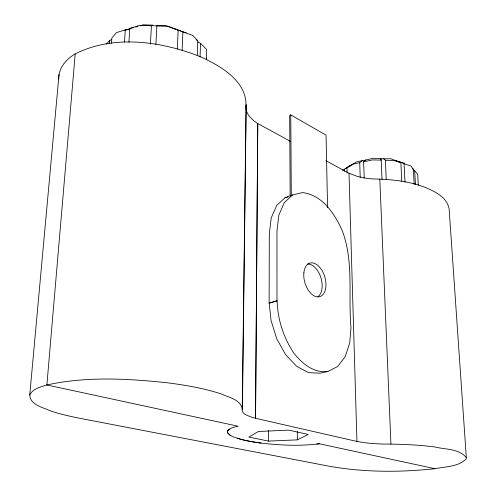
<?xml version="1.0" encoding="UTF-8"?>
<svg xmlns="http://www.w3.org/2000/svg" width="496" height="496" viewBox="0 0 496 496"><rect width="100%" height="100%" fill="white"/><g stroke="black" fill="none" stroke-linecap="round" stroke-linejoin="round"><path stroke-width="0.74" d="M268.404 441.093L248.856 437.05L258.428 431.495L288.79 430.137L308.146 434.465L297.364 439.859L268.404 441.093L268.429 430.466M269.13 303.037L269.309 233.771L271.256 217.812L276.731 205.406L285.045 197.712L292.535 194.94L302.703 192.566C322.301 195.195 334.385 213.305 341.942 229.946C354.125 260.989 348.062 295.176 350.982 327.602L349.754 342.792L345.253 356.537L337.751 366.476L327.837 371.504L319.932 373.203L308.45 372.62L296.596 366.277L285.628 354.628L276.78 338.83L271.07 320.596L269.13 303.037L277.109 300.843C277.698 319.325 283.383 337.317 293.589 352.737C301.866 363.32 313.478 373.314 327.837 371.504M46.884 384.97L238.179 426.231C234.472 427.205 229.741 427.639 227.453 431.105L227.354 432.115C229.753 436.802 235.991 437.522 240.479 439.196C248.756 441.397 257.25 442.674 265.757 443.635C283.526 445.414 301.549 446.102 319.3 443.765L434.98 468.714C445.327 466.525 458.18 466.941 466.11 459.048L466.333 457.721C459.401 448.545 445.036 449.556 434.738 446.964C417.651 444.714 400.402 444.149 383.185 444.05A51.813 9.815 -1.4 0 1 365.856 442.847L356.884 441.434L255.539 418.289L257.74 123.56L253.518 120.59L249.203 116.151A51.051 25.922 -0.7 0 1 245.973 106.293C247.076 80.575 219.666 65.404 199.287 56.228C160.425 41.242 113.733 34.509 75.212 53.872L46.884 384.97C40.759 387.035 32.792 388.542 29.748 394.965C30.027 404.792 42.879 407.34 50.127 410.744C61.225 414.575 73.749 417.155 84.649 419.219L327.72 465.949C362.979 472.44 399.323 472.49 434.918 468.72M255.539 418.289L257.802 123.535L290.166 141.224M255.614 418.277L250.79 416.888L245.917 414.786A57.511 12.375 -0.3 0 1 242.203 410.093L246.097 104.823M242.432 409.417L246.183 104.873M242.333 409.392C241.279 399.819 228.805 397.439 221.495 394.035C204.104 388.275 185.963 385.212 167.84 382.844C127.788 378.584 86.602 376.222 46.977 384.939L46.977 384.939M206.367 59.855L206.423 49.209L200.502 43.319L197.879 42.061M206.491 59.638L206.541 58.113L206.559 59.582M200.062 57.052L200.502 43.319M197.284 55.943L197.799 40.629L192.436 35.297L177.878 30.107M182.144 50.412L182.881 31.831M177.332 49.141L178.132 30.107L174.685 28.749L175.131 29.307A2.554 1.469 4.8 0 0 175.466 29.555M352.172 164.939L352.092 164.61L351.552 164.914M155.918 44.342L156.86 25.978L157.523 25.42L156.277 25.736A2.641 1.519 5.9 0 1 155.546 25.866A3.069 1.767 5.9 0 1 154.498 25.829A2.641 1.519 5.9 0 1 153.766 25.649L152.787 25.147L143.065 24.8L140.883 25.482M150.437 44.156L151.416 25.78L152.787 25.147M128.904 42.191L129.766 28.458L139.655 25.358L151.416 25.78M124.502 42.042L125.29 29.853L130.126 28.768M58.72 79.106C58.311 68.206 66.185 59.129 75.125 53.921M109.461 43.468L109.678 40.405L111.6 39.717M111.513 43.251L111.891 37.87L116.498 32.606L125.29 29.853M29.748 394.965L59.036 74.406M380.872 158.776L373.085 158.267L365.589 160.09M227.459 431.105L229.264 429.183M106.429 44.119L109.678 40.405M292.535 194.94L284.27 202.647L278.845 215.103L276.954 231.142L276.985 300.799M364.2 178.033L363.624 161.826L365.831 159.91M347.119 172.924L346.964 167.58L352.265 164.306L359.718 162.682L362.154 160.778L363.549 160.667A2.034 0.924 -2.7 0 0 364.163 160.63L364.74 160.518A2.523 1.141 -2.7 0 0 365.23 160.332L365.49 160.177M342.507 170.326L351.397 165.007M345.731 168.541L350.052 165.869L350.963 165.757M352.092 164.61L356.488 161.901L362.619 160.555M350.052 165.869L349.221 166.358M396.44 160.915L390.792 158.763L382.819 158.825A2.046 0.93 -3.3 0 1 382.218 158.906A2.381 1.079 -3.3 0 1 381.405 158.887M327.571 207.719L326.07 135.166L290.78 114.898L289.695 115.376L290.16 195.877M380.333 158.522L381.213 160.14L382.044 179.484M325.971 160.723L348.942 173.234L357.101 176.309A46.568 21.074 -3.4 0 0 372.806 178.951C390.588 179.199 408.611 181.009 425.332 187.426C435.097 191.549 447.2 197.389 449.134 208.996L466.333 457.721M124.781 30.51L130.529 28.718M135.786 27.075L137.969 26.393M269.254 303.081L277.109 300.843M285.045 197.712L287.965 197.024M129.766 28.458L133.35 27.652M363.624 161.826L372.484 159.898L381.213 160.14M404.469 163.234L398.015 161.491M316.863 444.1L319.356 443.753M390.935 444.143L379.806 179.174M383.619 158.565L385.386 160.258L394.103 160.499L400.849 162.7L401.785 181.189M157.195 25.315L166.086 25.625L174.747 28.768M156.86 25.978L167.828 26.369L178.132 30.107M397.625 161.454L397.104 161.336M398.958 161.436L404.054 163.748L410.713 165.924L413.335 169.124L414.185 184.357M178.312 30.058L186.273 32.947M400.849 162.7L396.372 160.592M195.97 39.754L197.799 40.629M412.219 168.572L413.335 169.124M412.877 169.874L414.687 170.779L417.7 174.462L418.32 185.275M230.194 435.234L227.8 433.151L227.366 432.121M414.687 170.779L415.456 184.444M404.054 163.748L405.015 182.206M385.386 160.258L386.248 179.602M359.718 162.682L360.22 177.32M348.998 173.216L356.94 441.421M344.453 169.13L344.515 171.411M297.302 431.47L297.364 439.859M290.78 114.898L291.276 195.467M381.424 158.887A2.046 0.93 -3.3 0 1 380.885 158.776M307.539 264.027A17.434 10.397 73.6 0 1 320.844 277.512A17.434 10.397 73.6 0 1 317.88 296.782M261.001 443.071A82.863 16.256 -0.4 0 1 247.882 440.932A82.869 16.263 -0.4 0 1 237.274 438.253M303.924 272.304A17.49 10.373 73.6 0 0 318.686 296.875A17.49 10.373 73.6 0 0 321.997 270.45A17.49 10.373 73.6 0 0 303.924 272.304"/></g></svg>
